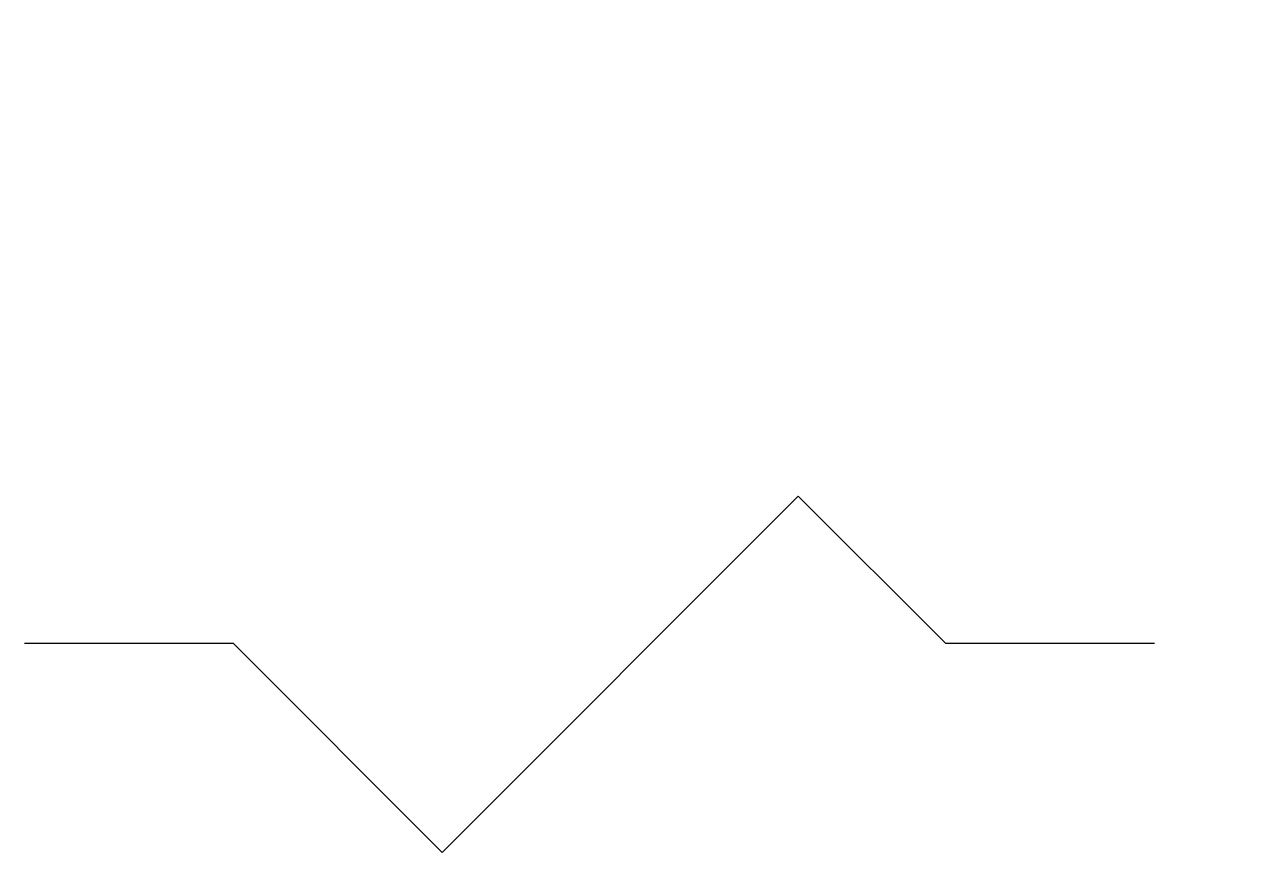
# Model space of a CAD drawing. Header units: millimetres. Extents: x -3.777 to -3.499, y 11.965 to 12.152.
import ezdxf

# ---------------------------------------------------------------- set-up
doc = ezdxf.new("R2010")
doc.units = ezdxf.units.MM
doc.header["$LTSCALE"] = 10
doc.layers.add('PORTAS', color=2, linetype='Continuous')

msp = doc.modelspace()

# ---------------------------------------------------------------- linework, layer by layer
at = {"layer": 'PORTAS', "color": 1}
msp.add_lwpolyline([(-3.51789, 12.13331, 0, 0.0375, 0), (-3.61789, 12.13331, 0, 0, 0), (-3.73225, 12.13331, 0.0375, 0.0375, 0)], format="xyseb", dxfattribs=at)
at = {"layer": 'PORTAS', "color": 4}
msp.add_lwpolyline([(-3.52191, 12.01223), (-3.56905, 12.01223), (-3.60238, 12.04556), (-3.68285, 11.96508), (-3.72999, 12.01223), (-3.77713, 12.01223)], dxfattribs=at)

doc.saveas('drawing.dxf')
